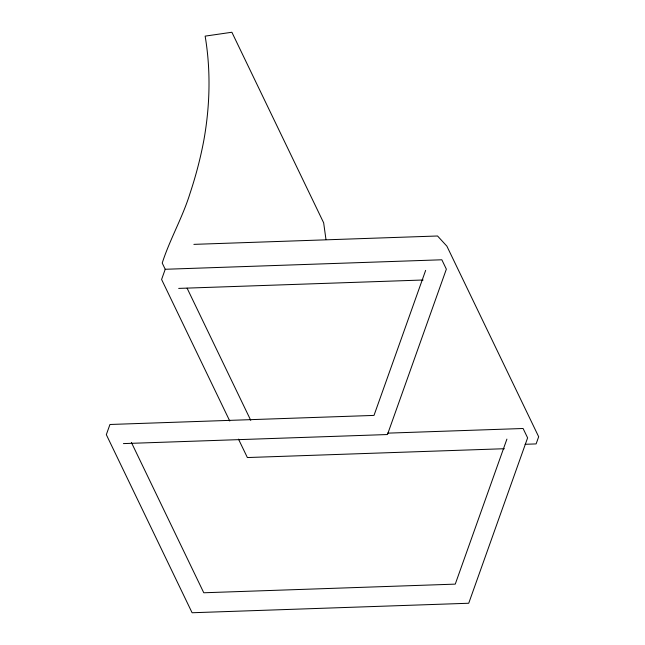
<?xml version="1.0" encoding="UTF-8"?>
<svg xmlns="http://www.w3.org/2000/svg" width="645" height="645" viewBox="0 0 645 645"><rect width="100%" height="100%" fill="white"/><g stroke="black" fill="none" stroke-linecap="round" stroke-linejoin="round"><path stroke-width="0.97" d="M425.644 270.392L374.003 415.412L109.948 424.483L106.328 434.666L192.097 612.75L468.722 603.252L527.61 437.866L523.103 428.498L387.556 433.15M506.906 439.108L455.257 584.128L203.78 592.771L131.403 442.478M193.879 244.366L437.544 235.997L446.896 246.18L538.672 436.738L536.116 443.913L525.07 444.292M178.681 288.404L423.12 280.003M123.413 443.599L387.468 434.537L446.356 269.159L441.841 259.782L165.217 269.279L161.597 279.462L229.765 421.016M504.39 448.718L247.366 457.547L238.489 439.124M187.098 288.186L250.76 420.363M165.273 269.4L162.218 263.047C169.861 239.311 182.519 217.591 189.912 193.726C195.806 176.02 200.571 157.952 203.965 139.602C209.996 105.482 210.899 70.353 205.142 36.128L231.878 32.25L323.653 222.807L325.959 239.392"/></g></svg>
